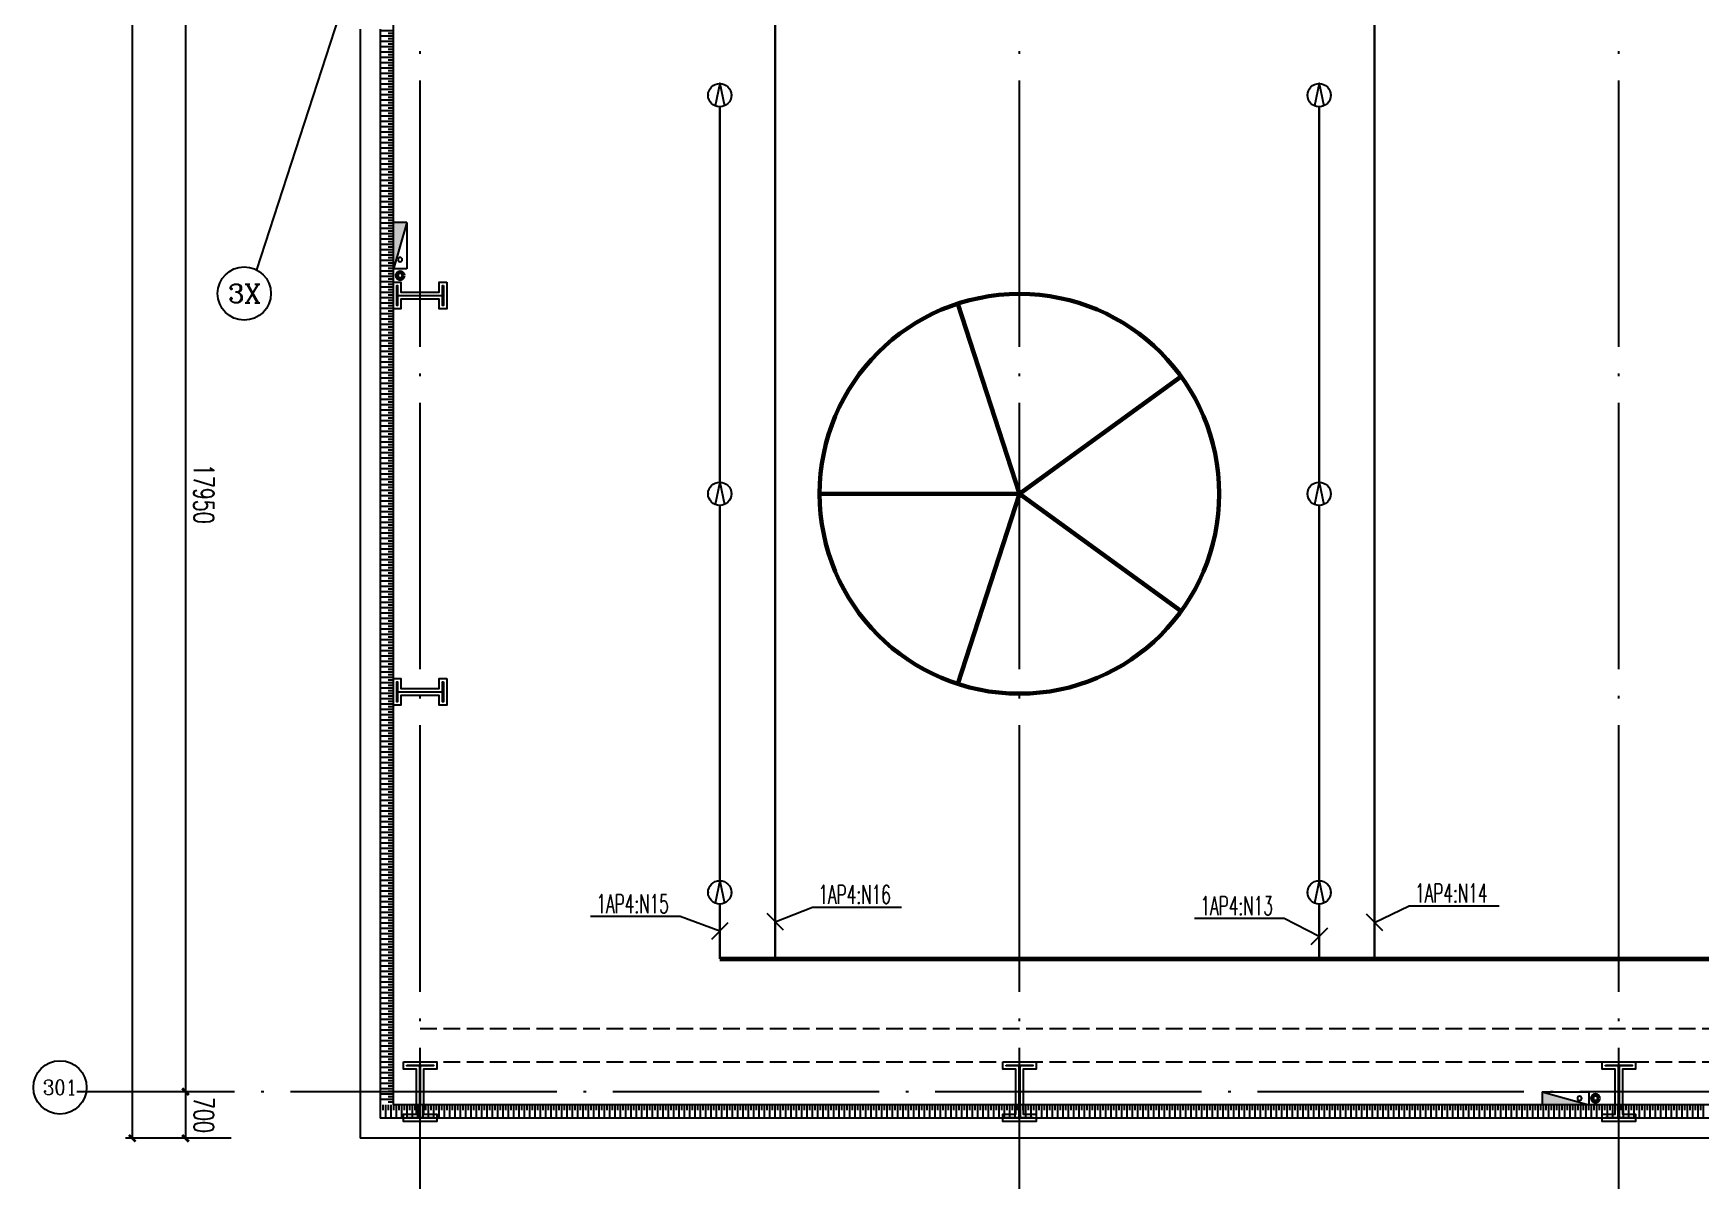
# Model space of a CAD drawing. Extents: x -1396510 to 1250330, y -1892470 to 1623980.
# Drawn here: x 12119 to 37155, y -1361210 to -1343987 of the extents above; entities that cross this region are included whole.
import ezdxf
from ezdxf.enums import TextEntityAlignment as Align

# ---------------------------------------------------------------- set-up
doc = ezdxf.new("R2010")
doc.units = 0
doc.header["$LTSCALE"] = 1000
doc.header["$MEASUREMENT"] = 0
doc.linetypes.add('DASH', pattern=[0.35, 0.25, -0.1])
doc.linetypes.add('DOTE', pattern=[2.42, 2, -0.2, 0.02, -0.2])
doc.layers.get('Defpoints').update_dxf_attribs({"color": 210})
for name, color, linetype in [('99平面图例外参$0$A-HATCH-2', 251, 'Continuous'), ('A-AXIS-D', 1, 'Continuous'), ('A-AXIS-DOTE', 14, 'DOTE'), ('A-HATCH-2', 251, 'Continuous'), ('A-LIN-V', 9, 'Continuous'), ('A-WINDOW', 140, 'Continuous'), ('AS-COLN', 6, 'Continuous'), ('AS-WALL', 40, 'Continuous'), ('DIM-照明', 3, 'Continuous'), ('EQUIP-照明', 3, 'Continuous'), ('SB_ZF消火栓', 10, 'Continuous'), ('SB_ZF消火栓M', 10, 'Continuous'), ('WIRE-照明', 1, 'Continuous')]:
    doc.layers.add(name, color=color, linetype=linetype)
doc.layers.add('A-云线2', color=3, linetype='Continuous', plot=False)
doc.layers.add('LG-ZF消防', color=1, linetype='Continuous', lineweight=60)
doc.styles.add('_TCH_AXIS', font='COMPLEX', dxfattribs={"bigfont": 'GBCBIG'})
doc.styles.add('_TEL_DIM', font='SIMPLEX', dxfattribs={"width": 0.8, "height": 3.5, "bigfont": 'HZTXT'})
doc.styles.add('A-DIM_T3', font='SIMPLEX', dxfattribs={"width": 0.705882, "bigfont": 'GBCBIG'})
doc.dimstyles.new('A-DIM&&100', dxfattribs={"dimtxt": 297.5, "dimasz": 100, "dimexe": 100, "dimexo": 100, "dimgap": 126.25, "dimtad": 1, "dimdec": 0, "dimzin": 0, "dimdsep": 46, "dimtxsty": 'A-DIM_T3', "dimblk": 'ARCHTICK', "dimcen": 0.09, "dimclrt": 7, "dimazin": 2, "dimtfac": 1, "dimtdec": 0, "dimtix": 1, "dimtmove": 2, "dimatfit": 3, "dimfxl": 0, "dimtolj": 1, "dimtzin": 0, "dimarcsym": 0})

# ---------------------------------------------------------------- blocks, each defined once
blk = doc.blocks.new('4324324')
at = {"layer": 'A-HATCH-2', "color": 8, "linetype": 'DASH'}
for p, q in [((-312854, 549870), (-138054, 549870)), ((-312854, 549370), (-138054, 549370))]:
    blk.add_line(p, q, dxfattribs=at)
blk = doc.blocks.new('w4324324')
at = {"layer": 'A-HATCH-2', "color": 0, "lineweight": 60}
for q in [(-1694760, 686605), (-1697614, 684532), (-1691907, 684532), (-1696524, 681178), (-1692997, 681178)]:
    blk.add_line((-1694760, 683605), q, dxfattribs=at)
blk.add_circle((-1694760, 683605), 3000, dxfattribs=at)
blk = doc.blocks.new('342343')
at = {"layer": 'A-LIN-V', "color": 8}
blk.add_blockref('w4324324', (1030710, 103556), dxfattribs=at)
blk = doc.blocks.new('w42343243')
at = {"layer": 'A-HATCH-2', "color": 8}
blk.add_lwpolyline([(-165104, 621070), (-164604, 621070), (-164604, 620958), (-164800, 620958), (-164800, 620282), (-164604, 620282), (-164604, 620170), (-165104, 620170), (-165104, 620282), (-164908, 620282), (-164908, 620958), (-165104, 620958)], close=True, dxfattribs=at)
at = {"layer": 'AS-COLN', "color": 3}
blk.add_lwpolyline([(-165054, 621020), (-164654, 621020), (-164654, 621008), (-164850, 621008), (-164850, 620232), (-164654, 620232), (-164654, 620220), (-165054, 620220), (-165054, 620232), (-164858, 620232), (-164858, 621008), (-165054, 621008)], close=True, dxfattribs=at)
blk = doc.blocks.new('nt66')
at = {"layer": 'A-HATCH-2', "color": 8}
blk.add_lwpolyline([(-195840, 766870), (-195440, 766870), (-195440, 766758), (-195586, 766758), (-195586, 766182), (-195440, 766182), (-195440, 766070), (-195840, 766070), (-195840, 766182), (-195694, 766182), (-195694, 766758), (-195840, 766758)], close=True, dxfattribs=at)
at = {"layer": 'AS-COLN'}
blk.add_lwpolyline([(-195790, 766820), (-195490, 766820), (-195490, 766808), (-195636, 766808), (-195636, 766132), (-195490, 766132), (-195490, 766120), (-195790, 766120), (-195790, 766132), (-195644, 766132), (-195644, 766808), (-195790, 766808)], close=True, dxfattribs=at)
blk = doc.blocks.new('42343')
at = {"rotation": 270}
for p in [(-1079324, 365230), (-1079324, 359280)]:
    blk.add_blockref('nt66', p, dxfattribs=at)
at = {"layer": 'A-WINDOW'}
for p in [(-148000, -71700), (-139000, -71700), (-130000, -71700)]:
    blk.add_blockref('w42343243', p, dxfattribs=at)
blk = doc.blocks.new('A$C5D961328')
at = {"layer": 'SB_ZF消火栓'}
blk.add_hatch(color=256, dxfattribs=at).paths.add_polyline_path([(0, 40), (700, 40), (700, 240)])
for p, q in [((700, 240), (0, 240)), ((0, 240), (0, 40)), ((700, 240), (0, 40)), ((0, 40), (700, 40)), ((700, 240), (700, 40))]:
    blk.add_line(p, q, dxfattribs=at)
at = {"layer": 'SB_ZF消火栓', "color": 1}
blk.add_circle((140, 140), 32.5, dxfattribs=at)
blk = doc.blocks.new('we42342343234')
at = {"layer": 'LG-ZF消防'}
for centre in [(-313154, 561170), (-295204, 548820)]:
    blk.add_circle(centre, 50, dxfattribs=at)
at = {"layer": 'SB_ZF消火栓M', "xscale": -1, "rotation": 270}
blk.add_blockref('A$C5D961328', (-313294, 561270), dxfattribs=at)
at = {"layer": 'SB_ZF消火栓M', "xscale": -1}
blk.add_blockref('A$C5D961328', (-295304, 548680), dxfattribs=at)
blk = doc.blocks.new('_ArchTick')
at = {"color": 0, "linetype": 'ByBlock', "const_width": 0.4}
blk.add_lwpolyline([(-0.5, -0.5), (0.5, 0.5)], dxfattribs=at)
blk = doc.blocks.new('*D5825')
at = {"layer": 'A-AXIS-D', "color": 0, "lineweight": -2, "transparency": 16777216}
for p, q in [((-2835, -53850), (-3622, -53850)), ((-3522, -53850), (-3522, -71800)), ((-2835, -71800), (-3622, -71800))]:
    blk.add_line(p, q, dxfattribs=at)
at = {"layer": 'Defpoints', "color": 0, "transparency": 16777216}
for p in [(-2735, -53850), (-3522, -71800), (-2735, -71800)]:
    blk.add_point(p, dxfattribs=at)
at = {"layer": 'A-AXIS-D', "color": 0, "lineweight": -2, "transparency": 16777216, "xscale": 100, "yscale": 100, "zscale": 100}
for p, rotation in [((-3522, -53850), 90), ((-3522, -71800), 270)]:
    blk.add_blockref('_ArchTick', p, dxfattribs=dict(at, rotation=rotation))
at = {"layer": 'A-AXIS-D', "color": 7, "transparency": 16777216, "insert": (-3247, -62825), "char_height": 297.5, "attachment_point": 5, "rotation": 270, "style": 'A-DIM_T3'}
blk.add_mtext('\\A1;17950', dxfattribs=at)
blk = doc.blocks.new('*D5826')
at = {"layer": 'A-AXIS-D', "color": 0, "lineweight": -2, "transparency": 16777216}
for p, q in [((-2835, -71800), (-3622, -71800)), ((-3522, -71800), (-3522, -72500)), ((-2835, -72500), (-3622, -72500))]:
    blk.add_line(p, q, dxfattribs=at)
at = {"layer": 'Defpoints', "color": 0, "transparency": 16777216}
for p in [(-2735, -71800), (-3522, -72500), (-2735, -72500)]:
    blk.add_point(p, dxfattribs=at)
at = {"layer": 'A-AXIS-D', "color": 0, "lineweight": -2, "transparency": 16777216, "xscale": 100, "yscale": 100, "zscale": 100}
for p, rotation in [((-3522, -71800), 90), ((-3522, -72500), 270)]:
    blk.add_blockref('_ArchTick', p, dxfattribs=dict(at, rotation=rotation))
at = {"layer": 'A-AXIS-D', "color": 7, "transparency": 16777216, "insert": (-3247, -72150), "char_height": 297.5, "attachment_point": 5, "rotation": 270, "style": 'A-DIM_T3'}
blk.add_mtext('\\A1;700', dxfattribs=at)
blk = doc.blocks.new('*D5831')
at = {"layer": 'A-AXIS-D', "color": 0, "lineweight": -2, "transparency": 16777216}
for p, q in [((-2935, 700), (-4422, 700)), ((-4322, 700), (-4322, -72500)), ((-2935, -72500), (-4422, -72500))]:
    blk.add_line(p, q, dxfattribs=at)
at = {"layer": 'Defpoints', "color": 0, "transparency": 16777216}
for p in [(-2835, 700), (-4322, -72500), (-2835, -72500)]:
    blk.add_point(p, dxfattribs=at)
at = {"layer": 'A-AXIS-D', "color": 0, "lineweight": -2, "transparency": 16777216, "xscale": 100, "yscale": 100, "zscale": 100}
for p, rotation in [((-4322, 700), 90), ((-4322, -72500), 270)]:
    blk.add_blockref('_ArchTick', p, dxfattribs=dict(at, rotation=rotation))
at = {"layer": 'A-AXIS-D', "color": 7, "transparency": 16777216, "insert": (-4047, -35900), "char_height": 297.5, "attachment_point": 5, "rotation": 270, "style": 'A-DIM_T3'}
blk.add_mtext('\\A1;73200', dxfattribs=at)
blk = doc.blocks.new('99平面图例外参$0$$LinePat$填挖边坡')
at = {"color": 0}
for p, q in [((0, 0), (0, -1500)), ((300, 0), (300, -600))]:
    blk.add_line(p, q, dxfattribs=at)
at = {"layer": 'Defpoints', "color": 0}
blk.add_point((600, 0), dxfattribs=at)
blk = doc.blocks.new('$equip$00002832')
for q in [(-0.203, -0.457), (0.203, -0.457)]:
    blk.add_line((0, 0.5), q)
at = {"const_width": 0.0571}
blk.add_lwpolyline([(0.5, 0, 1), (-0.5, 0, 1), (0.5, 0, -0.625089)], format="xyb", dxfattribs=at)
blk.add_circle((0, 0), 0.5)
for p in [(-0.5, 0), (0, 0.5), (0.5, 0), (0, -0.5)]:
    blk.add_point(p)
at = {"color": 7, "style": '_TEL_DIM', "flags": 1}
for tag in ['A', 'REMARK']:
    blk.add_attdef(tag, text='', height=0.00002, dxfattribs=at).set_placement((0, 0), align=Align.MIDDLE_CENTER)
blk = doc.blocks.new('世赫3#厂房一层0821')
at = {"layer": 'A-AXIS-D'}
for centre in [(-2639.2, -59818.4), (-5406.7, -71735.7)]:
    blk.add_circle(centre, 400, dxfattribs=at)
at = {"layer": 'A-AXIS-DOTE', "color": 8, "ltscale": 2}
for p, q in [((0, -79980), (0, 6235)), ((9000, -79980), (9000, 5504)), ((18000, -79980), (18000, 5504)), ((190814.2, -71800), (-5155.8, -71800))]:
    blk.add_line(p, q, dxfattribs=at)
blk.add_lwpolyline([(-2450.9, -59462.8), (19193, 7244.4)], dxfattribs=at)
at = {"layer": 'A-LIN-V'}
for p, q in [((-400, -72000.1), (-400, -53465.8)), ((30800, -72000.1), (-400, -72000.1))]:
    blk.add_line(p, q, dxfattribs=at)
at = {"layer": 'AS-WALL'}
for p, q in [((-900, -55850), (-900, -72500.1)), ((-600, -55850), (-600, -72200.1)), ((31400, -72200.1), (-600, -72200.1)), ((31700, -72500.1), (-900, -72500.1))]:
    blk.add_line(p, q, dxfattribs=at)
at = {"layer": '99平面图例外参$0$A-HATCH-2', "color": 203, "yscale": 0.1333333333333333, "zscale": 0.1333333333333333}
for p, xscale, rotation in [((-400, -55872.9), 0.1337246376890766, 270.0000000008202), ((-400, -55953.1), 0.1337246376890766, 270.0000000008202), ((-400, -56033.3), 0.1337246376890766, 270.0000000008202), ((-400, -56113.6), 0.1337246376890766, 270.0000000008202), ((-400, -56193.8), 0.1337246376890766, 270.0000000008202), ((-400, -56274), 0.1337246376890766, 270.0000000008202), ((-400, -56354.3), 0.1337246376890766, 270.0000000008202), ((-400, -56434.5), 0.1337246376890766, 270.0000000008202), ((-400, -56514.7), 0.1337246376890766, 270.0000000008202), ((-400, -56595), 0.1337246376890766, 270.0000000008202), ((-400, -56675.2), 0.1337246376890766, 270.0000000008202), ((-400, -56755.4), 0.1337246376890766, 270.0000000008202), ((-400, -56835.7), 0.1337246376890766, 270.0000000008202), ((-400, -56915.9), 0.1337246376890766, 270.0000000008202), ((-400, -56996.1), 0.1337246376890766, 270.0000000008202), ((-400, -57076.4), 0.1337246376890766, 270.0000000008202), ((-400, -57156.6), 0.1337246376890766, 270.0000000008202), ((-400, -57236.9), 0.1337246376890766, 270.0000000008202), ((-400, -57317.1), 0.1337246376890766, 270.0000000008202), ((-400, -57397.3), 0.1337246376890766, 270.0000000008202), ((-400, -57477.6), 0.1337246376890766, 270.0000000008202), ((-400, -57557.8), 0.1337246376890766, 270.0000000008202), ((-400, -57638), 0.1337246376890766, 270.0000000008202), ((-400, -57718.3), 0.1337246376890766, 270.0000000008202), ((-400, -57798.5), 0.1337246376890766, 270.0000000008202), ((-400, -57878.7), 0.1337246376890766, 270.0000000008202), ((-400, -57959), 0.1337246376890766, 270.0000000008202), ((-400, -58039.2), 0.1337246376890766, 270.0000000008202), ((-400, -58119.4), 0.1337246376890766, 270.0000000008202), ((-400, -58199.7), 0.1337246376890766, 270.0000000008202), ((-400, -58279.9), 0.1337246376890766, 270.0000000008202), ((-400, -58360.1), 0.1337246376890766, 270.0000000008202), ((-400, -58440.4), 0.1337246376890766, 270.0000000008202), ((-400, -58520.6), 0.1337246376890766, 270.0000000008202), ((-400, -58600.8), 0.1337246376890766, 270.0000000008202), ((-400, -58681.1), 0.1337246376890766, 270.0000000008202), ((-400, -58761.3), 0.1337246376890766, 270.0000000008202), ((-400, -58841.5), 0.1337246376890766, 270.0000000008202), ((-400, -58921.8), 0.1337246376890766, 270.0000000008202), ((-400, -59002), 0.1337246376890766, 270.0000000008202), ((-400, -59082.3), 0.1337246376890766, 270.0000000008202), ((-400, -59162.5), 0.1337246376890766, 270.0000000008202), ((-400, -59242.7), 0.1337246376890766, 270.0000000008202), ((-400, -59323), 0.1337246376890766, 270.0000000008202), ((-400, -59403.2), 0.1337246376890766, 270.0000000008202), ((-400, -59483.4), 0.1337246376890766, 270.0000000008202), ((-400, -59563.7), 0.1337246376890766, 270.0000000008202), ((-400, -59643.9), 0.1337246376890766, 270.0000000008202), ((-400, -59724.1), 0.1337246376890766, 270.0000000008202), ((-400, -59804.4), 0.1337246376890766, 270.0000000008202), ((-400, -59884.6), 0.1337246376890766, 270.0000000008202), ((-400, -59964.8), 0.1337246376890766, 270.0000000008202), ((-400, -60045.1), 0.1337246376890766, 270.0000000008202), ((-400, -60125.3), 0.1337246376890766, 270.0000000008202), ((-400, -60205.5), 0.1337246376890766, 270.0000000008202), ((-400, -60285.8), 0.1337246376890766, 270.0000000008202), ((-400, -60366), 0.1337246376890766, 270.0000000008202), ((-400, -60446.2), 0.1337246376890766, 270.0000000008202), ((-400, -60526.5), 0.1337246376890766, 270.0000000008202), ((-400, -60606.7), 0.1337246376890766, 270.0000000008202), ((-400, -60686.9), 0.1337246376890766, 270.0000000008202), ((-400, -60767.2), 0.1337246376890766, 270.0000000008202), ((-400, -60847.4), 0.1337246376890766, 270.0000000008202), ((-400, -60927.7), 0.1337246376890766, 270.0000000008202), ((-400, -61007.9), 0.1337246376890766, 270.0000000008202), ((-400, -61088.1), 0.1337246376890766, 270.0000000008202), ((-400, -61168.4), 0.1337246376890766, 270.0000000008202), ((-400, -61248.6), 0.1337246376890766, 270.0000000008202), ((-400, -61328.8), 0.1337246376890766, 270.0000000008202), ((-400, -61409.1), 0.1337246376890766, 270.0000000008202), ((-400, -61489.3), 0.1337246376890766, 270.0000000008202), ((-400, -61569.5), 0.1337246376890766, 270.0000000008202), ((-400, -61649.8), 0.1337246376890766, 270.0000000008202), ((-400, -61730), 0.1337246376890766, 270.0000000008202), ((-400, -61810.2), 0.1337246376890766, 270.0000000008202), ((-400, -61890.5), 0.1337246376890766, 270.0000000008202), ((-400, -61970.7), 0.1337246376890766, 270.0000000008202), ((-400, -62050.9), 0.1337246376890766, 270.0000000008202), ((-400, -62131.2), 0.1337246376890766, 270.0000000008202), ((-400, -62211.4), 0.1337246376890766, 270.0000000008202), ((-400, -62291.6), 0.1337246376890766, 270.0000000008202), ((-400, -62371.9), 0.1337246376890766, 270.0000000008202), ((-400, -62452.1), 0.1337246376890766, 270.0000000008202), ((-400, -62532.3), 0.1337246376890766, 270.0000000008202), ((-400, -62612.6), 0.1337246376890766, 270.0000000008202), ((-400, -62692.8), 0.1337246376890766, 270.0000000008202), ((-400, -62773.1), 0.1337246376890766, 270.0000000008202), ((-400, -62853.3), 0.1337246376890766, 270.0000000008202), ((-400, -62933.5), 0.1337246376890766, 270.0000000008202), ((-400, -63013.8), 0.1337246376890766, 270.0000000008202), ((-400, -63094), 0.1337246376890766, 270.0000000008202), ((-400, -63174.2), 0.1337246376890766, 270.0000000008202), ((-400, -63254.5), 0.1337246376890766, 270.0000000008202), ((-400, -63334.7), 0.1337246376890766, 270.0000000008202), ((-400, -63414.9), 0.1337246376890766, 270.0000000008202), ((-400, -63495.2), 0.1337246376890766, 270.0000000008202), ((-400, -63575.4), 0.1337246376890766, 270.0000000008202), ((-400, -63655.6), 0.1337246376890766, 270.0000000008202), ((-400, -63735.9), 0.1337246376890766, 270.0000000008202), ((-400, -63816.1), 0.1337246376890766, 270.0000000008202), ((-400, -63896.3), 0.1337246376890766, 270.0000000008202), ((-400, -63976.6), 0.1337246376890766, 270.0000000008202), ((-400, -64056.8), 0.1337246376890766, 270.0000000008202), ((-400, -64137), 0.1337246376890766, 270.0000000008202), ((-400, -64217.3), 0.1337246376890766, 270.0000000008202), ((-400, -64297.5), 0.1337246376890766, 270.0000000008202), ((-400, -64377.7), 0.1337246376890766, 270.0000000008202), ((-400, -64458), 0.1337246376890766, 270.0000000008202), ((-400, -64538.2), 0.1337246376890766, 270.0000000008202), ((-400, -64618.5), 0.1337246376890766, 270.0000000008202), ((-400, -64698.7), 0.1337246376890766, 270.0000000008202), ((-400, -64778.9), 0.1337246376890766, 270.0000000008202), ((-400, -64859.2), 0.1337246376890766, 270.0000000008202), ((-400, -64939.4), 0.1337246376890766, 270.0000000008202), ((-400, -65019.6), 0.1337246376890766, 270.0000000008202), ((-400, -65099.9), 0.1337246376890766, 270.0000000008202), ((-400, -65180.1), 0.1337246376890766, 270.0000000008202), ((-400, -65260.3), 0.1337246376890766, 270.0000000008202), ((-400, -65340.6), 0.1337246376890766, 270.0000000008202), ((-400, -65420.8), 0.1337246376890766, 270.0000000008202), ((-400, -65501), 0.1337246376890766, 270.0000000008202), ((-400, -65581.3), 0.1337246376890766, 270.0000000008202), ((-400, -65661.5), 0.1337246376890766, 270.0000000008202), ((-400, -65741.7), 0.1337246376890766, 270.0000000008202), ((-400, -65822), 0.1337246376890766, 270.0000000008202), ((-400, -65902.2), 0.1337246376890766, 270.0000000008202), ((-400, -65982.4), 0.1337246376890766, 270.0000000008202), ((-400, -66062.7), 0.1337246376890766, 270.0000000008202), ((-400, -66142.9), 0.1337246376890766, 270.0000000008202), ((-400, -66223.1), 0.1337246376890766, 270.0000000008202), ((-400, -66303.4), 0.1337246376890766, 270.0000000008202), ((-400, -66383.6), 0.1337246376890766, 270.0000000008202), ((-400, -66463.9), 0.1337246376890766, 270.0000000008202), ((-400, -66544.1), 0.1337246376890766, 270.0000000008202), ((-400, -66624.3), 0.1337246376890766, 270.0000000008202), ((-400, -66704.6), 0.1337246376890766, 270.0000000008202), ((-400, -66784.8), 0.1337246376890766, 270.0000000008202), ((-400, -66865), 0.1337246376890766, 270.0000000008202), ((-400, -66945.3), 0.1337246376890766, 270.0000000008202), ((-400, -67025.5), 0.1337246376890766, 270.0000000008202), ((-400, -67105.7), 0.1337246376890766, 270.0000000008202), ((-400, -67186), 0.1337246376890766, 270.0000000008202), ((-400, -67266.2), 0.1337246376890766, 270.0000000008202), ((-400, -67346.4), 0.1337246376890766, 270.0000000008202), ((-400, -67426.7), 0.1337246376890766, 270.0000000008202), ((-400, -67506.9), 0.1337246376890766, 270.0000000008202), ((-400, -67587.1), 0.1337246376890766, 270.0000000008202), ((-400, -67667.4), 0.1337246376890766, 270.0000000008202), ((-400, -67747.6), 0.1337246376890766, 270.0000000008202), ((-400, -67827.8), 0.1337246376890766, 270.0000000008202), ((-400, -67908.1), 0.1337246376890766, 270.0000000008202), ((-400, -67988.3), 0.1337246376890766, 270.0000000008202), ((-400, -68068.5), 0.1337246376890766, 270.0000000008202), ((-400, -68148.8), 0.1337246376890766, 270.0000000008202), ((-400, -68229), 0.1337246376890766, 270.0000000008202), ((-400, -68309.3), 0.1337246376890766, 270.0000000008202), ((-400, -68389.5), 0.1337246376890766, 270.0000000008202), ((-400, -68469.7), 0.1337246376890766, 270.0000000008202), ((-400, -68550), 0.1337246376890766, 270.0000000008202), ((-400, -68630.2), 0.1337246376890766, 270.0000000008202), ((-400, -68710.4), 0.1337246376890766, 270.0000000008202), ((-400, -68790.7), 0.1337246376890766, 270.0000000008202), ((-400, -68870.9), 0.1337246376890766, 270.0000000008202), ((-400, -68951.1), 0.1337246376890766, 270.0000000008202), ((-400, -69031.4), 0.1337246376890766, 270.0000000008202), ((-400, -69111.6), 0.1337246376890766, 270.0000000008202), ((-400, -69191.8), 0.1337246376890766, 270.0000000008202), ((-400, -69272.1), 0.1337246376890766, 270.0000000008202), ((-400, -69352.3), 0.1337246376890766, 270.0000000008202), ((-400, -69432.5), 0.1337246376890766, 270.0000000008202), ((-400, -69512.8), 0.1337246376890766, 270.0000000008202), ((-400, -69593), 0.1337246376890766, 270.0000000008202), ((-400, -69673.2), 0.1337246376890766, 270.0000000008202), ((-400, -69753.5), 0.1337246376890766, 270.0000000008202), ((-400, -69833.7), 0.1337246376890766, 270.0000000008202), ((-400, -69913.9), 0.1337246376890766, 270.0000000008202), ((-400, -69994.2), 0.1337246376890766, 270.0000000008202), ((-400, -70074.4), 0.1337246376890766, 270.0000000008202), ((-400, -70154.7), 0.1337246376890766, 270.0000000008202), ((-400, -70234.9), 0.1337246376890766, 270.0000000008202), ((-400, -70315.1), 0.1337246376890766, 270.0000000008202), ((-400, -70395.4), 0.1337246376890766, 270.0000000008202), ((-400, -70475.6), 0.1337246376890766, 270.0000000008202), ((-400, -70555.8), 0.1337246376890766, 270.0000000008202), ((-400, -70636.1), 0.1337246376890766, 270.0000000008202), ((-400, -70716.3), 0.1337246376890766, 270.0000000008202), ((-400, -70796.5), 0.1337246376890766, 270.0000000008202), ((-400, -70876.8), 0.1337246376890766, 270.0000000008202), ((-400, -70957), 0.1337246376890766, 270.0000000008202), ((-400, -71037.2), 0.1337246376890766, 270.0000000008202), ((-400, -71117.5), 0.1337246376890766, 270.0000000008202), ((-400, -71197.7), 0.1337246376890766, 270.0000000008202), ((-400, -71277.9), 0.1337246376890766, 270.0000000008202), ((-400, -71358.2), 0.1337246376890766, 270.0000000008202), ((-400, -71438.4), 0.1337246376890766, 270.0000000008202), ((-400, -71518.6), 0.1337246376890766, 270.0000000008202), ((-400, -71598.9), 0.1337246376890766, 270.0000000008202), ((-400, -71679.1), 0.1337246376890766, 270.0000000008202), ((-400, -71759.3), 0.1337246376890766, 270.0000000008202), ((-400, -71839.6), 0.1337246376890766, 270.0000000008202), ((-400, -71919.8), 0.1337246376890766, 270.0000000008202), ((-519.9, -72000.1), -0.1335034007147995, 9.563318506210876e-10), ((-439.8, -72000.1), -0.1335034007147995, 9.563318506210876e-10), ((-359.7, -72000.1), -0.1335034007147995, 9.563318506210876e-10), ((-279.6, -72000.1), -0.1335034007147995, 9.563318506210876e-10), ((-199.5, -72000.1), -0.1335034007147995, 9.563318506210876e-10), ((-119.4, -72000.1), -0.1335034007147995, 9.563318506210876e-10), ((-39.3, -72000.1), -0.1335034007147995, 9.563318506210876e-10), ((40.8, -72000.1), -0.1335034007147995, 9.563318506210876e-10), ((120.9, -72000.1), -0.1335034007147995, 9.563318506210876e-10), ((201, -72000.1), -0.1335034007147995, 9.563318506210876e-10), ((281.1, -72000.1), -0.1335034007147995, 9.563318506210876e-10), ((361.2, -72000.1), -0.1335034007147995, 9.563318506210876e-10), ((441.3, -72000.1), -0.1335034007147995, 9.563318506210876e-10), ((521.4, -72000.1), -0.1335034007147995, 9.563318506210876e-10), ((601.5, -72000.1), -0.1335034007147995, 9.563318506210876e-10), ((681.6, -72000.1), -0.1335034007147995, 9.563318506210876e-10), ((761.7, -72000.1), -0.1335034007147995, 9.563318506210876e-10), ((841.8, -72000.1), -0.1335034007147995, 9.563318506210876e-10), ((921.9, -72000.1), -0.1335034007147995, 9.563318506210876e-10), ((1002, -72000.1), -0.1335034007147995, 9.563318506210876e-10), ((1082.1, -72000.1), -0.1335034007147995, 9.563318506210876e-10), ((1162.2, -72000.1), -0.1335034007147995, 9.563318506210876e-10), ((1242.3, -72000.1), -0.1335034007147995, 9.563318506210876e-10), ((1322.4, -72000.1), -0.1335034007147995, 9.563318506210876e-10), ((1402.6, -72000.1), -0.1335034007147995, 9.563318506210876e-10), ((1482.7, -72000.1), -0.1335034007147995, 9.563318506210876e-10), ((1562.8, -72000.1), -0.1335034007147995, 9.563318506210876e-10), ((1642.9, -72000.1), -0.1335034007147995, 9.563318506210876e-10), ((1723, -72000.1), -0.1335034007147995, 9.563318506210876e-10), ((1803.1, -72000.1), -0.1335034007147995, 9.563318506210876e-10), ((1883.2, -72000.1), -0.1335034007147995, 9.563318506210876e-10), ((1963.3, -72000.1), -0.1335034007147995, 9.563318506210876e-10), ((2043.4, -72000.1), -0.1335034007147995, 9.563318506210876e-10), ((2123.5, -72000.1), -0.1335034007147995, 9.563318506210876e-10), ((2203.6, -72000.1), -0.1335034007147995, 9.563318506210876e-10), ((2283.7, -72000.1), -0.1335034007147995, 9.563318506210876e-10), ((2363.8, -72000.1), -0.1335034007147995, 9.563318506210876e-10), ((2443.9, -72000.1), -0.1335034007147995, 9.563318506210876e-10), ((2524, -72000.1), -0.1335034007147995, 9.563318506210876e-10), ((2604.1, -72000.1), -0.1335034007147995, 9.563318506210876e-10), ((2684.2, -72000.1), -0.1335034007147995, 9.563318506210876e-10), ((2764.3, -72000.1), -0.1335034007147995, 9.563318506210876e-10), ((2844.4, -72000.1), -0.1335034007147995, 9.563318506210876e-10), ((2924.5, -72000.1), -0.1335034007147995, 9.563318506210876e-10), ((3004.6, -72000.1), -0.1335034007147995, 9.563318506210876e-10), ((3084.7, -72000.1), -0.1335034007147995, 9.563318506210876e-10), ((3164.8, -72000.1), -0.1335034007147995, 9.563318506210876e-10), ((3244.9, -72000.1), -0.1335034007147995, 9.563318506210876e-10), ((3325, -72000.1), -0.1335034007147995, 9.563318506210876e-10), ((3405.1, -72000.1), -0.1335034007147995, 9.563318506210876e-10), ((3485.2, -72000.1), -0.1335034007147995, 9.563318506210876e-10), ((3565.3, -72000.1), -0.1335034007147995, 9.563318506210876e-10), ((3645.4, -72000.1), -0.1335034007147995, 9.563318506210876e-10), ((3725.5, -72000.1), -0.1335034007147995, 9.563318506210876e-10), ((3805.6, -72000.1), -0.1335034007147995, 9.563318506210876e-10), ((3885.7, -72000.1), -0.1335034007147995, 9.563318506210876e-10), ((3965.8, -72000.1), -0.1335034007147995, 9.563318506210876e-10), ((4045.9, -72000.1), -0.1335034007147995, 9.563318506210876e-10), ((4126, -72000.1), -0.1335034007147995, 9.563318506210876e-10), ((4206.1, -72000.1), -0.1335034007147995, 9.563318506210876e-10), ((4286.2, -72000.1), -0.1335034007147995, 9.563318506210876e-10), ((4366.3, -72000.1), -0.1335034007147995, 9.563318506210876e-10), ((4446.4, -72000.1), -0.1335034007147995, 9.563318506210876e-10), ((4526.5, -72000.1), -0.1335034007147995, 9.563318506210876e-10), ((4606.6, -72000.1), -0.1335034007147995, 9.563318506210876e-10), ((4686.7, -72000.1), -0.1335034007147995, 9.563318506210876e-10), ((4766.8, -72000.1), -0.1335034007147995, 9.563318506210876e-10), ((4846.9, -72000.1), -0.1335034007147995, 9.563318506210876e-10), ((4927, -72000.1), -0.1335034007147995, 9.563318506210876e-10), ((5007.1, -72000.1), -0.1335034007147995, 9.563318506210876e-10), ((5087.2, -72000.1), -0.1335034007147995, 9.563318506210876e-10), ((5167.3, -72000.1), -0.1335034007147995, 9.563318506210876e-10), ((5247.4, -72000.1), -0.1335034007147995, 9.563318506210876e-10), ((5327.6, -72000.1), -0.1335034007147995, 9.563318506210876e-10), ((5407.7, -72000.1), -0.1335034007147995, 9.563318506210876e-10), ((5487.8, -72000.1), -0.1335034007147995, 9.563318506210876e-10), ((5567.9, -72000.1), -0.1335034007147995, 9.563318506210876e-10), ((5648, -72000.1), -0.1335034007147995, 9.563318506210876e-10), ((5728.1, -72000.1), -0.1335034007147995, 9.563318506210876e-10), ((5808.2, -72000.1), -0.1335034007147995, 9.563318506210876e-10), ((5888.3, -72000.1), -0.1335034007147995, 9.563318506210876e-10), ((5968.4, -72000.1), -0.1335034007147995, 9.563318506210876e-10), ((6048.5, -72000.1), -0.1335034007147995, 9.563318506210876e-10), ((6128.6, -72000.1), -0.1335034007147995, 9.563318506210876e-10), ((6208.7, -72000.1), -0.1335034007147995, 9.563318506210876e-10), ((6288.8, -72000.1), -0.1335034007147995, 9.563318506210876e-10), ((6368.9, -72000.1), -0.1335034007147995, 9.563318506210876e-10), ((6449, -72000.1), -0.1335034007147995, 9.563318506210876e-10), ((6529.1, -72000.1), -0.1335034007147995, 9.563318506210876e-10), ((6609.2, -72000.1), -0.1335034007147995, 9.563318506210876e-10), ((6689.3, -72000.1), -0.1335034007147995, 9.563318506210876e-10), ((6769.4, -72000.1), -0.1335034007147995, 9.563318506210876e-10), ((6849.5, -72000.1), -0.1335034007147995, 9.563318506210876e-10), ((6929.6, -72000.1), -0.1335034007147995, 9.563318506210876e-10), ((7009.7, -72000.1), -0.1335034007147995, 9.563318506210876e-10), ((7089.8, -72000.1), -0.1335034007147995, 9.563318506210876e-10), ((7169.9, -72000.1), -0.1335034007147995, 9.563318506210876e-10), ((7250, -72000.1), -0.1335034007147995, 9.563318506210876e-10), ((7330.1, -72000.1), -0.1335034007147995, 9.563318506210876e-10), ((7410.2, -72000.1), -0.1335034007147995, 9.563318506210876e-10), ((7490.3, -72000.1), -0.1335034007147995, 9.563318506210876e-10), ((7570.4, -72000.1), -0.1335034007147995, 9.563318506210876e-10), ((7650.5, -72000.1), -0.1335034007147995, 9.563318506210876e-10), ((7730.6, -72000.1), -0.1335034007147995, 9.563318506210876e-10), ((7810.7, -72000.1), -0.1335034007147995, 9.563318506210876e-10), ((7890.8, -72000.1), -0.1335034007147995, 9.563318506210876e-10), ((7970.9, -72000.1), -0.1335034007147995, 9.563318506210876e-10), ((8051, -72000.1), -0.1335034007147995, 9.563318506210876e-10), ((8131.1, -72000.1), -0.1335034007147995, 9.563318506210876e-10), ((8211.2, -72000.1), -0.1335034007147995, 9.563318506210876e-10), ((8291.3, -72000.1), -0.1335034007147995, 9.563318506210876e-10), ((8371.4, -72000.1), -0.1335034007147995, 9.563318506210876e-10), ((8451.5, -72000.1), -0.1335034007147995, 9.563318506210876e-10), ((8531.6, -72000.1), -0.1335034007147995, 9.563318506210876e-10), ((8611.7, -72000.1), -0.1335034007147995, 9.563318506210876e-10), ((8691.8, -72000.1), -0.1335034007147995, 9.563318506210876e-10), ((8771.9, -72000.1), -0.1335034007147995, 9.563318506210876e-10), ((8852, -72000.1), -0.1335034007147995, 9.563318506210876e-10), ((8932.1, -72000.1), -0.1335034007147995, 9.563318506210876e-10), ((9012.2, -72000.1), -0.1335034007147995, 9.563318506210876e-10), ((9092.3, -72000.1), -0.1335034007147995, 9.563318506210876e-10), ((9172.4, -72000.1), -0.1335034007147995, 9.563318506210876e-10), ((9252.6, -72000.1), -0.1335034007147995, 9.563318506210876e-10), ((9332.7, -72000.1), -0.1335034007147995, 9.563318506210876e-10), ((9412.8, -72000.1), -0.1335034007147995, 9.563318506210876e-10), ((9492.9, -72000.1), -0.1335034007147995, 9.563318506210876e-10), ((9573, -72000.1), -0.1335034007147995, 9.563318506210876e-10), ((9653.1, -72000.1), -0.1335034007147995, 9.563318506210876e-10), ((9733.2, -72000.1), -0.1335034007147995, 9.563318506210876e-10), ((9813.3, -72000.1), -0.1335034007147995, 9.563318506210876e-10), ((9893.4, -72000.1), -0.1335034007147995, 9.563318506210876e-10), ((9973.5, -72000.1), -0.1335034007147995, 9.563318506210876e-10), ((10053.6, -72000.1), -0.1335034007147995, 9.563318506210876e-10), ((10133.7, -72000.1), -0.1335034007147995, 9.563318506210876e-10), ((10213.8, -72000.1), -0.1335034007147995, 9.563318506210876e-10), ((10293.9, -72000.1), -0.1335034007147995, 9.563318506210876e-10), ((10374, -72000.1), -0.1335034007147995, 9.563318506210876e-10), ((10454.1, -72000.1), -0.1335034007147995, 9.563318506210876e-10), ((10534.2, -72000.1), -0.1335034007147995, 9.563318506210876e-10), ((10614.3, -72000.1), -0.1335034007147995, 9.563318506210876e-10), ((10694.4, -72000.1), -0.1335034007147995, 9.563318506210876e-10), ((10774.5, -72000.1), -0.1335034007147995, 9.563318506210876e-10), ((10854.6, -72000.1), -0.1335034007147995, 9.563318506210876e-10), ((10934.7, -72000.1), -0.1335034007147995, 9.563318506210876e-10), ((11014.8, -72000.1), -0.1335034007147995, 9.563318506210876e-10), ((11094.9, -72000.1), -0.1335034007147995, 9.563318506210876e-10), ((11175, -72000.1), -0.1335034007147995, 9.563318506210876e-10), ((11255.1, -72000.1), -0.1335034007147995, 9.563318506210876e-10), ((11335.2, -72000.1), -0.1335034007147995, 9.563318506210876e-10), ((11415.3, -72000.1), -0.1335034007147995, 9.563318506210876e-10), ((11495.4, -72000.1), -0.1335034007147995, 9.563318506210876e-10), ((11575.5, -72000.1), -0.1335034007147995, 9.563318506210876e-10), ((11655.6, -72000.1), -0.1335034007147995, 9.563318506210876e-10), ((11735.7, -72000.1), -0.1335034007147995, 9.563318506210876e-10), ((11815.8, -72000.1), -0.1335034007147995, 9.563318506210876e-10), ((11895.9, -72000.1), -0.1335034007147995, 9.563318506210876e-10), ((11976, -72000.1), -0.1335034007147995, 9.563318506210876e-10), ((12056.1, -72000.1), -0.1335034007147995, 9.563318506210876e-10), ((12136.2, -72000.1), -0.1335034007147995, 9.563318506210876e-10), ((12216.3, -72000.1), -0.1335034007147995, 9.563318506210876e-10), ((12296.4, -72000.1), -0.1335034007147995, 9.563318506210876e-10), ((12376.5, -72000.1), -0.1335034007147995, 9.563318506210876e-10), ((12456.6, -72000.1), -0.1335034007147995, 9.563318506210876e-10), ((12536.7, -72000.1), -0.1335034007147995, 9.563318506210876e-10), ((12616.8, -72000.1), -0.1335034007147995, 9.563318506210876e-10), ((12696.9, -72000.1), -0.1335034007147995, 9.563318506210876e-10), ((12777, -72000.1), -0.1335034007147995, 9.563318506210876e-10), ((12857.1, -72000.1), -0.1335034007147995, 9.563318506210876e-10), ((12937.2, -72000.1), -0.1335034007147995, 9.563318506210876e-10), ((13017.3, -72000.1), -0.1335034007147995, 9.563318506210876e-10), ((13097.4, -72000.1), -0.1335034007147995, 9.563318506210876e-10), ((13177.6, -72000.1), -0.1335034007147995, 9.563318506210876e-10), ((13257.7, -72000.1), -0.1335034007147995, 9.563318506210876e-10), ((13337.8, -72000.1), -0.1335034007147995, 9.563318506210876e-10), ((13417.9, -72000.1), -0.1335034007147995, 9.563318506210876e-10), ((13498, -72000.1), -0.1335034007147995, 9.563318506210876e-10), ((13578.1, -72000.1), -0.1335034007147995, 9.563318506210876e-10), ((13658.2, -72000.1), -0.1335034007147995, 9.563318506210876e-10), ((13738.3, -72000.1), -0.1335034007147995, 9.563318506210876e-10), ((13818.4, -72000.1), -0.1335034007147995, 9.563318506210876e-10), ((13898.5, -72000.1), -0.1335034007147995, 9.563318506210876e-10), ((13978.6, -72000.1), -0.1335034007147995, 9.563318506210876e-10), ((14058.7, -72000.1), -0.1335034007147995, 9.563318506210876e-10), ((14138.8, -72000.1), -0.1335034007147995, 9.563318506210876e-10), ((14218.9, -72000.1), -0.1335034007147995, 9.563318506210876e-10), ((14299, -72000.1), -0.1335034007147995, 9.563318506210876e-10), ((14379.1, -72000.1), -0.1335034007147995, 9.563318506210876e-10), ((14459.2, -72000.1), -0.1335034007147995, 9.563318506210876e-10), ((14539.3, -72000.1), -0.1335034007147995, 9.563318506210876e-10), ((14619.4, -72000.1), -0.1335034007147995, 9.563318506210876e-10), ((14699.5, -72000.1), -0.1335034007147995, 9.563318506210876e-10), ((14779.6, -72000.1), -0.1335034007147995, 9.563318506210876e-10), ((14859.7, -72000.1), -0.1335034007147995, 9.563318506210876e-10), ((14939.8, -72000.1), -0.1335034007147995, 9.563318506210876e-10), ((15019.9, -72000.1), -0.1335034007147995, 9.563318506210876e-10), ((15100, -72000.1), -0.1335034007147995, 9.563318506210876e-10), ((15180.1, -72000.1), -0.1335034007147995, 9.563318506210876e-10), ((15260.2, -72000.1), -0.1335034007147995, 9.563318506210876e-10), ((15340.3, -72000.1), -0.1335034007147995, 9.563318506210876e-10), ((15420.4, -72000.1), -0.1335034007147995, 9.563318506210876e-10), ((15500.5, -72000.1), -0.1335034007147995, 9.563318506210876e-10), ((15580.6, -72000.1), -0.1335034007147995, 9.563318506210876e-10), ((15660.7, -72000.1), -0.1335034007147995, 9.563318506210876e-10), ((15740.8, -72000.1), -0.1335034007147995, 9.563318506210876e-10), ((15820.9, -72000.1), -0.1335034007147995, 9.563318506210876e-10), ((15901, -72000.1), -0.1335034007147995, 9.563318506210876e-10), ((15981.1, -72000.1), -0.1335034007147995, 9.563318506210876e-10), ((16061.2, -72000.1), -0.1335034007147995, 9.563318506210876e-10), ((16141.3, -72000.1), -0.1335034007147995, 9.563318506210876e-10), ((16221.4, -72000.1), -0.1335034007147995, 9.563318506210876e-10), ((16301.5, -72000.1), -0.1335034007147995, 9.563318506210876e-10), ((16381.6, -72000.1), -0.1335034007147995, 9.563318506210876e-10), ((16461.7, -72000.1), -0.1335034007147995, 9.563318506210876e-10), ((16541.8, -72000.1), -0.1335034007147995, 9.563318506210876e-10), ((16621.9, -72000.1), -0.1335034007147995, 9.563318506210876e-10), ((16702, -72000.1), -0.1335034007147995, 9.563318506210876e-10), ((16782.1, -72000.1), -0.1335034007147995, 9.563318506210876e-10), ((16862.2, -72000.1), -0.1335034007147995, 9.563318506210876e-10), ((16942.3, -72000.1), -0.1335034007147995, 9.563318506210876e-10), ((17022.4, -72000.1), -0.1335034007147995, 9.563318506210876e-10), ((17102.6, -72000.1), -0.1335034007147995, 9.563318506210876e-10), ((17182.7, -72000.1), -0.1335034007147995, 9.563318506210876e-10), ((17262.8, -72000.1), -0.1335034007147995, 9.563318506210876e-10), ((17342.9, -72000.1), -0.1335034007147995, 9.563318506210876e-10), ((17423, -72000.1), -0.1335034007147995, 9.563318506210876e-10), ((17503.1, -72000.1), -0.1335034007147995, 9.563318506210876e-10), ((17583.2, -72000.1), -0.1335034007147995, 9.563318506210876e-10), ((17663.3, -72000.1), -0.1335034007147995, 9.563318506210876e-10), ((17743.4, -72000.1), -0.1335034007147995, 9.563318506210876e-10), ((17823.5, -72000.1), -0.1335034007147995, 9.563318506210876e-10), ((17903.6, -72000.1), -0.1335034007147995, 9.563318506210876e-10), ((17983.7, -72000.1), -0.1335034007147995, 9.563318506210876e-10), ((18063.8, -72000.1), -0.1335034007147995, 9.563318506210876e-10), ((18143.9, -72000.1), -0.1335034007147995, 9.563318506210876e-10), ((18224, -72000.1), -0.1335034007147995, 9.563318506210876e-10), ((18304.1, -72000.1), -0.1335034007147995, 9.563318506210876e-10), ((18384.2, -72000.1), -0.1335034007147995, 9.563318506210876e-10), ((18464.3, -72000.1), -0.1335034007147995, 9.563318506210876e-10), ((18544.4, -72000.1), -0.1335034007147995, 9.563318506210876e-10), ((18624.5, -72000.1), -0.1335034007147995, 9.563318506210876e-10), ((18704.6, -72000.1), -0.1335034007147995, 9.563318506210876e-10), ((18784.7, -72000.1), -0.1335034007147995, 9.563318506210876e-10), ((18864.8, -72000.1), -0.1335034007147995, 9.563318506210876e-10), ((18944.9, -72000.1), -0.1335034007147995, 9.563318506210876e-10), ((19025, -72000.1), -0.1335034007147995, 9.563318506210876e-10), ((19105.1, -72000.1), -0.1335034007147995, 9.563318506210876e-10), ((19185.2, -72000.1), -0.1335034007147995, 9.563318506210876e-10), ((19265.3, -72000.1), -0.1335034007147995, 9.563318506210876e-10)]:
    blk.add_blockref('99平面图例外参$0$$LinePat$填挖边坡', p, dxfattribs=dict(at, xscale=xscale, rotation=rotation))
at = {"layer": 'A-LIN-V', "color": 8, "rotation": 90}
blk.add_blockref('342343', (796160.7, 601225), dxfattribs=at)
at = {"layer": 'A-WINDOW'}
for name in ['42343', '4324324']:
    blk.add_blockref(name, (312854.2, -620720), dxfattribs=at)
at = {"layer": 'SB_ZF消火栓'}
blk.add_blockref('we42342343234', (312854.2, -620720), dxfattribs=at)
at = {"layer": 'A-AXIS-D', "color": 7, "style": '_TCH_AXIS'}
for s, height, p, p2 in [('3X', 276.42, (-2882.7, -59956.6), (-2395.7, -59956.6)), ('301', 224.46, (-5663.2, -71847.9), (-5150.2, -71847.9))]:
    blk.add_text(s, height=height, dxfattribs=at).set_placement(p, p2, align=Align.FIT)
at = {"layer": 'A-AXIS-D'}
for base, p1, p2, picture, middle in [((-4321.6, -72500.1), (-2835.2, 700), (-2835.2, -72500.1), '*D5831', (-4046.6, -35900)), ((-3521.6, -71800), (-2735.2, -53850), (-2735.2, -71800), '*D5825', (-3246.6, -62825)), ((-3521.6, -72500.1), (-2735.2, -71800), (-2735.2, -72500.1), '*D5826', (-3246.6, -72150))]:
    dim = blk.add_linear_dim(base=base, p1=p1, p2=p2, angle=270, dimstyle='A-DIM&&100', dxfattribs=at)
    dim.commit()
    dim.dimension.update_dxf_attribs({"geometry": picture, "text_midpoint": middle, "dimtype": 161, "text_rotation": 270})

msp = doc.modelspace()

# ---------------------------------------------------------------- linework, layer by layer
at = {"layer": 'DIM-照明'}
for p, q in [((22549.6, -1357340.2), (22302.1, -1357587.7)), ((23383.7, -1357447.7), (23136.2, -1357200.2)), ((31549.6, -1357420.2), (31302.1, -1357667.7)), ((32383.7, -1357457.7), (32136.2, -1357210.2))]:
    msp.add_line(p, q, dxfattribs=at)
for points in [[(23260, -1357324), (23820, -1357104)], [(23820, -1357104), (25155, -1357104)], [(32260, -1357334), (32780, -1357084)], [(32780, -1357084), (34131, -1357084)], [(21830, -1357244), (20487, -1357244)], [(22425.8, -1357464), (21830, -1357244)], [(30900, -1357274), (29557, -1357274)], [(31425.8, -1357544), (30900, -1357274)]]:
    msp.add_lwpolyline(points, dxfattribs=at)
at = {"layer": 'WIRE-照明', "linetype": 'Continuous'}
for points, const_width in [([(23260, -1357881.2), (23260, -1339082.3)], 35), ([(32260, -1357881.2), (32260, -1339082.3)], 35), ([(22425.8, -1350724), (22425.8, -1345090.6)], 35), ([(31425.8, -1350724), (31425.8, -1345090.6)], 35), ([(22425.8, -1356707.3), (22425.8, -1351074)], 35), ([(31425.8, -1356707.3), (31425.8, -1351074)], 35), ([(22425.8, -1357881.2), (22425.8, -1357057.3)], 35), ([(31425.8, -1357881.2), (31425.8, -1357057.3)], 35), ([(22425.8, -1357881.2), (78880, -1357881.2)], 70)]:
    msp.add_lwpolyline(points, dxfattribs=dict(at, const_width=const_width))

# ---------------------------------------------------------------- block references
at = {"layer": 'A-云线2'}
msp.add_blockref('世赫3#厂房一层0821', (17925.8, -1288074), dxfattribs=at)
at = {"layer": 'EQUIP-照明', "xscale": 350, "yscale": 350, "zscale": 350}
for p in [(22425.8, -1344915.6), (31425.8, -1344915.6), (22425.8, -1350899), (31425.8, -1350899), (22425.8, -1356882.3), (31425.8, -1356882.3)]:
    msp.add_blockref('$equip$00002832', p, dxfattribs=at)

# ---------------------------------------------------------------- texts
at = {"layer": 'DIM-照明', "color": 7, "style": '_TEL_DIM', "width": 0.6}
for s, p in [('1AP4:N15', (20574.5, -1357194)), ('1AP4:N16', (23907.5, -1357054)), ('1AP4:N13', (29644.5, -1357224)), ('1AP4:N14', (32867.5, -1357034))]:
    msp.add_text(s, height=280, dxfattribs=at).set_placement(p)

doc.saveas('drawing.dxf')
